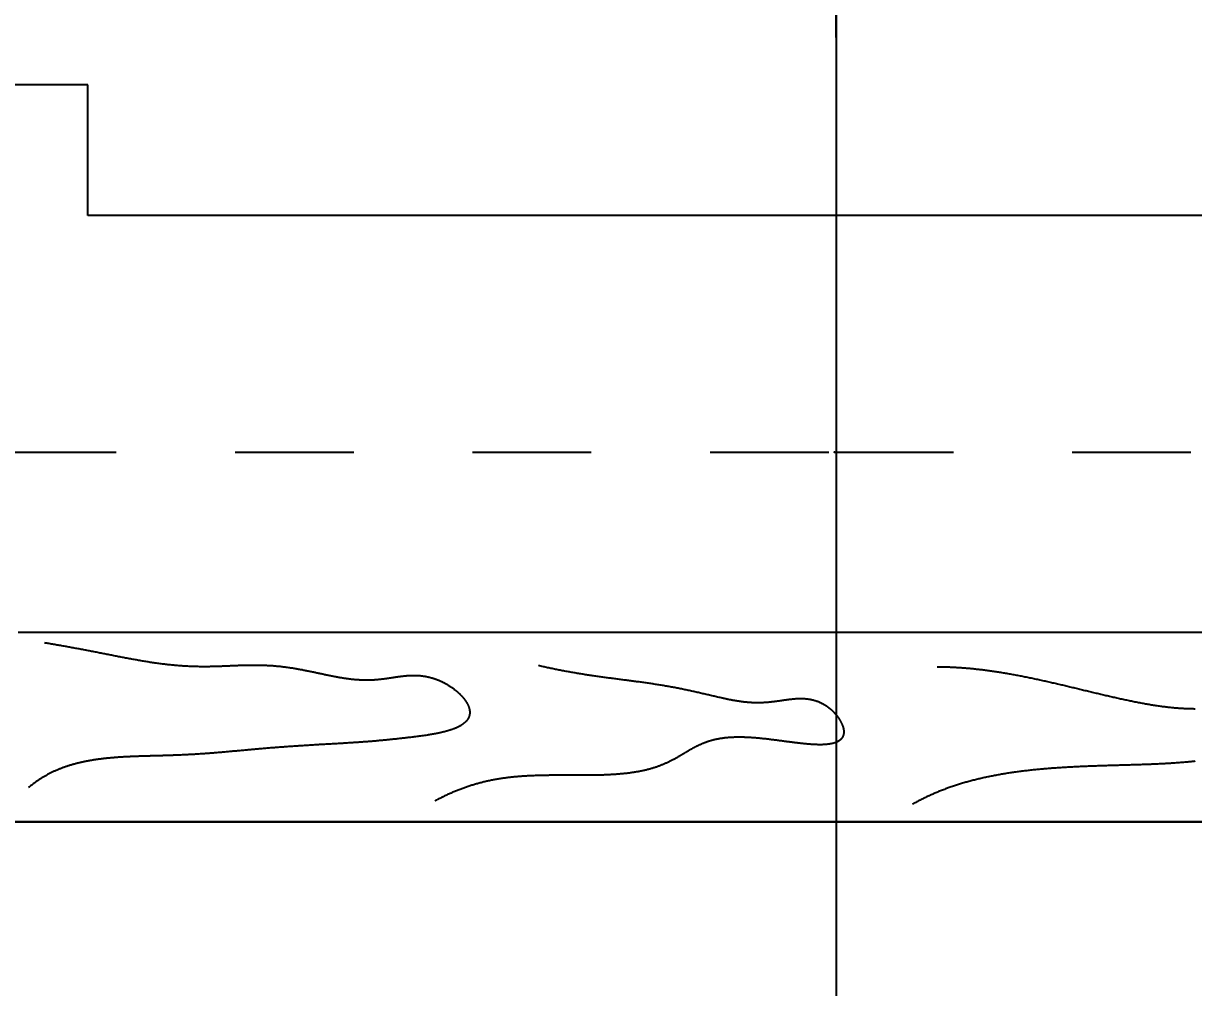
# Model space of a CAD drawing. Extents: x -17.4 to 61.4, y -22.6 to 16.1.
# Drawn here: x 52.977 to 53.962, y 0.739 to 1.552 of the extents above; entities that cross this region are included whole.
import ezdxf

# ---------------------------------------------------------------- set-up
doc = ezdxf.new("R2010")
doc.units = 0
doc.header["$LTSCALE"] = 2
doc.linetypes.add('AXES', pattern=[2, 1.25, -0.25, 0.25, -0.25])
doc.linetypes.add('CENTER2', pattern=[1.125, 0.75, -0.125, 0.125, -0.125])
doc.layers.get('0').update_dxf_attribs({"linetype": 'CONTINUOUS'})
doc.styles.get("Standard").update_dxf_attribs({"font": 'isocp.shx'})
doc.dimstyles.new('SYSTRA50', dxfattribs={"dimscale": 0.05, "dimtxt": 3.5, "dimasz": 3.5, "dimexe": 1.8, "dimexo": 3, "dimgap": 1, "dimtad": 1, "dimdec": 3, "dimzin": 0, "dimdsep": 46, "dimtxsty": 'Standard', "dimcen": 1, "dimclrd": 10, "dimclre": 10, "dimclrt": 50, "dimadec": 0, "dimazin": 0, "dimtfac": 1, "dimtdec": 3, "dimtix": 1, "dimtmove": 2, "dimatfit": 3, "dimfxl": 1, "dimtolj": 1, "dimtzin": 0, "dimarcsym": 0})

# ---------------------------------------------------------------- blocks, each defined once
blk = doc.blocks.new('TRAV_BOIS_1ISO')
at = {"color": 7, "linetype": 'AXES'}
for p, q in [((-905.802048, 0), (0, 0)), ((0, 0), (905.802048, 0))]:
    blk.add_line(p, q, dxfattribs=at)
at = {"color": 7, "linetype": 'Continuous'}
for p, q in [((-688.216581, -151.598558), (0, -151.598558)), ((0, -151.598558), (688.216581, -151.598558)), ((-1300, -311.598558), (0, -311.598558)), ((0, -311.598558), (1300, -311.598558))]:
    blk.add_line(p, q, dxfattribs=at)
for points in [[(-666.105767, -160.433717, -0.000367), (-664.185603, -160.755066, -0.000365), (-662.263043, -161.079711, -0.000364), (-660.338088, -161.40765, -0.000363), (-658.410738, -161.738881, -0.000361), (-656.480994, -162.073398, -0.000358), (-654.54886, -162.41119, -0.000355), (-652.614338, -162.752245, -0.000351), (-650.677433, -163.096541, -0.000347), (-648.738153, -163.444052, -0.000341), (-646.796506, -163.794745, -0.000334), (-644.852502, -164.148576, -0.000327), (-642.906154, -164.505493, -0.000318), (-640.957479, -164.865434, -0.000307), (-639.006493, -165.228326, -0.000296), (-637.053219, -165.594082, -0.000282), (-635.097681, -165.962604, -0.000267), (-633.139908, -166.333778, -0.000251), (-631.179931, -166.707476, -0.000232), (-629.217787, -167.083554, -0.000212), (-627.253515, -167.46185, -0.000189), (-625.287161, -167.842186, -0.000165), (-623.318772, -168.224364, -0.000138), (-621.348405, -168.608166, -0.000109), (-619.376118, -168.993353, -0.000077), (-617.401975, -169.379666, -0.000043), (-615.426048, -169.766821, -0.000006), (-613.448413, -170.154514, 0.000034), (-611.469151, -170.542413, 0.000076), (-609.488353, -170.930162, 0.000122), (-607.506112, -171.317379, 0.000171), (-605.522531, -171.703654, 0.000223), (-603.53772, -172.088549, 0.000277), (-601.562432, -172.469552, 0.000335), (-599.586163, -172.84824, 0.000396), (-597.609042, -173.224098, 0.00046), (-595.631202, -173.59659, 0.000526), (-593.652782, -173.965157, 0.000593), (-591.673925, -174.329226, 0.000663), (-589.694777, -174.68821, 0.000734), (-587.715487, -175.041513, 0.000806), (-585.736206, -175.388531, 0.000878), (-583.757084, -175.728656, 0.000951), (-581.778274, -176.061281, 0.001024), (-579.799926, -176.385801, 0.001096), (-577.822189, -176.701617, 0.001167), (-575.845211, -177.008141, 0.001238), (-573.869135, -177.304796, 0.001307), (-571.8941, -177.591021, 0.001374), (-569.920242, -177.866276, 0.001439), (-567.947691, -178.130041, 0.001501), (-565.976569, -178.381823, 0.00156), (-564.006993, -178.621157, 0.001616), (-562.039071, -178.847611, 0.001667), (-560.072901, -179.060788, 0.001714), (-558.108574, -179.26033, 0.001756), (-556.146168, -179.445919, 0.001793), (-554.185753, -179.617284, 0.001823), (-552.227383, -179.774202, 0.001847), (-550.271103, -179.916502, 0.001864), (-548.316941, -180.044066, 0.001874), (-546.364914, -180.156835, 0.001875), (-544.41502, -180.254812, 0.001868), (-542.467245, -180.338064, 0.001851), (-540.521554, -180.406726, 0.001825), (-538.577899, -180.461003, 0.001789), (-536.636208, -180.501174, 0.001742), (-534.696396, -180.527599, 0.001683), (-532.758352, -180.540714, 0.000097), (-530.821948, -180.541041, 0.001531), (-528.887033, -180.529191, 0.001436), (-526.953434, -180.505863, 0.001329), (-525.020954, -180.47185, 0.001049), (-523.35537, -180.434622, 0.00095), (-521.690299, -180.39074, 0.000844), (-520.025572, -180.340883, 0.000731), (-518.361008, -180.285778, 0.000612), (-516.69642, -180.226195, 0.000487), (-515.031607, -180.162939, 0.000357), (-513.366365, -180.096851, 0.000223), (-511.700481, -180.028801, 0.000086), (-510.033739, -179.959684, -0.000054), (-508.365916, -179.890414, -0.000195), (-506.69679, -179.821922, -0.000338), (-505.026137, -179.755152, -0.000481), (-503.353733, -179.691053, -0.000623), (-501.679353, -179.630579, -0.000764), (-500.002778, -179.574681, -0.000903), (-498.323792, -179.524306, -0.001039), (-496.642182, -179.480389, -0.001172), (-494.957743, -179.443854, -0.0013), (-493.270278, -179.415601, -0.001424), (-491.579598, -179.396511, -0.001542), (-489.885524, -179.387436, -0.000536), (-488.18789, -179.389197, -0.001759), (-486.486541, -179.402577, -0.001856), (-484.781335, -179.42832, -0.001945), (-483.072148, -179.467125, -0.002025), (-481.358871, -179.519639, -0.002096), (-479.641411, -179.58646, -0.002157), (-477.919697, -179.668124, -0.002208), (-476.193676, -179.765106, -0.002248), (-474.463317, -179.877814, -0.002277), (-472.728612, -180.006586, -0.002294), (-470.989577, -180.151682, -0.0023), (-469.246252, -180.313285, -0.002293), (-467.498706, -180.491492, -0.002274), (-465.747033, -180.68631, -0.002243), (-463.991357, -180.897657, -0.002199), (-462.231833, -181.125351, -0.002142), (-460.468647, -181.369108, -0.002072), (-458.702018, -181.62854, -0.001988), (-456.932197, -181.903145, -0.001561), (-455.476276, -182.13963, -0.001488), (-454.018574, -182.38554, -0.001409), (-452.559283, -182.640427, -0.001323), (-451.09861, -182.903791, -0.001232), (-449.636778, -183.175087, -0.001136), (-448.174019, -183.45373, -0.001035), (-446.710578, -183.739094, -0.000929), (-445.24671, -184.030516, -0.00082), (-443.782679, -184.327302, -0.000707), (-442.318757, -184.628726, -0.000591), (-440.855223, -184.934034, -0.000472), (-439.392363, -185.24245, -0.00035), (-437.930467, -185.553175, -0.000226), (-436.469827, -185.865391, -0.000099), (-435.010742, -186.178267, 0.00003), (-433.553508, -186.490958, 0.00016), (-432.098426, -186.802608, 0.000293), (-430.645793, -187.112359, 0.000426), (-429.195906, -187.419345, 0.000562), (-427.74906, -187.722702, 0.000698), (-426.305545, -188.021568, 0.000835), (-424.865647, -188.315087, 0.000972), (-423.429647, -188.60241, 0.00111), (-421.997817, -188.882703, 0.001248), (-420.570424, -189.155142, 0.001386), (-419.147723, -189.418923, 0.001524), (-417.72996, -189.673263, 0.00166), (-416.317371, -189.917401, 0.001795), (-414.910179, -190.150603, 0.001928), (-413.508594, -190.372165, 0.002059), (-412.112811, -190.581415, 0.002187), (-410.723009, -190.777716, 0.002311), (-409.339353, -190.96047, 0.00243), (-407.961988, -191.12912, 0.002544), (-406.591043, -191.283155, 0.002653), (-405.226623, -191.422108, 0.002754), (-403.868817, -191.545566, 0.002847), (-402.51769, -191.653167, 0.002931), (-401.173284, -191.744607, 0.003005), (-399.835617, -191.81964, 0.003068), (-398.504683, -191.878082, 0.003118), (-397.180449, -191.919817, 0.003155), (-395.862855, -191.944793, 0.003138), (-394.551814, -191.953034, 0.003182), (-393.247206, -191.944636, 0.003171), (-391.948886, -191.919771, 0.00314), (-390.656674, -191.878693, 0.003091), (-389.370358, -191.821739, 0.003021), (-388.089694, -191.749333, 0.002929), (-386.814401, -191.661986, 0.002815), (-385.544164, -191.560303, 0.002677), (-384.278631, -191.444985, 0.002516), (-383.017411, -191.316828, 0.00233), (-381.760077, -191.176733, 0.002118), (-380.506159, -191.025702, 0.001882), (-379.255147, -190.864847, 0.001619), (-378.00649, -190.695387, 0.000832), (-377.260281, -190.590431, 0.000724), (-376.514568, -190.483174, 0.00061), (-375.769211, -190.373938, 0.000491), (-375.024066, -190.263054, 0.000369), (-374.278983, -190.150868, 0.000242), (-373.533812, -190.037738, 0.000111), (-372.788397, -189.924032, -0.000023), (-372.042581, -189.81013, -0.00016), (-371.296207, -189.69642, -0.000299), (-370.549114, -189.5833, -0.00044), (-369.801142, -189.471178, -0.000583), (-369.052131, -189.360466, -0.000728), (-368.301921, -189.251586, -0.000873), (-367.550354, -189.144964, -0.001019), (-366.797272, -189.041033, -0.001165), (-366.042521, -188.94023, -0.001311), (-365.28595, -188.842996, -0.001457), (-364.52741, -188.749775, -0.001601), (-363.766757, -188.661014, -0.001744), (-363.003852, -188.57716, -0.001886), (-362.238559, -188.498664, -0.002025), (-361.47075, -188.425975, -0.002162), (-360.700302, -188.359543, -0.002296), (-359.927099, -188.299815, -0.002428), (-359.151033, -188.247238, -0.002555), (-358.372004, -188.202255, -0.002679), (-357.589919, -188.165307, -0.002799), (-356.804696, -188.13683, -0.002914), (-356.016261, -188.117255, -0.003025), (-355.224553, -188.107007, -0.000299), (-354.429517, -188.106508, -0.003232), (-353.631115, -188.116168, -0.003327), (-352.829316, -188.136393, -0.003418), (-352.024105, -188.16758, -0.003502), (-351.215479, -188.210115, -0.003581), (-350.403447, -188.264375, -0.003654), (-349.588035, -188.330728, -0.003722), (-348.769282, -188.409528, -0.003784), (-347.947243, -188.501119, -0.00384), (-347.121988, -188.605831, -0.00389), (-346.293605, -188.723981, -0.003935), (-345.462197, -188.855871, -0.003975), (-344.627887, -189.001788, -0.004009), (-343.790815, -189.162004, -0.004039), (-342.951139, -189.336775, -0.004063), (-342.109038, -189.526338, -0.004084), (-341.264709, -189.730913, -0.0041), (-340.418372, -189.950703, -0.004113), (-339.570264, -190.185887, -0.004122), (-338.720649, -190.43663, -0.004128), (-337.869808, -190.703071, -0.004131), (-337.018048, -190.985329, -0.004132), (-336.165697, -191.283503, -0.004131), (-335.31311, -191.597666, -0.004128), (-334.460664, -191.927867, -0.004124), (-333.608761, -192.274134, -0.00412), (-332.757829, -192.636466, -0.004116), (-331.908324, -193.014839, -0.004111), (-331.060725, -193.409199, -0.004108), (-330.21554, -193.819467, -0.004106), (-329.373307, -194.245536, -0.004105), (-328.53459, -194.687269, -0.004107), (-327.699982, -195.1445, -0.004111), (-326.870106, -195.617032, -0.004119), (-326.045615, -196.104637, -0.00413), (-325.227193, -196.607057, -0.004146), (-324.415556, -197.123998, -0.004167), (-323.61145, -197.655137, -0.004194), (-322.815654, -198.200114, -0.004228), (-322.028981, -198.758534, -0.004269), (-321.252277, -199.329969, -0.004319), (-320.486421, -199.913953, -0.004377), (-319.732328, -200.509983, -0.003063), (-319.218821, -200.928429, -0.0031), (-318.711701, -201.352177, -0.003141), (-318.211299, -201.781031, -0.003186), (-317.71795, -202.214785, -0.003236), (-317.231999, -202.653229, -0.003291), (-316.753792, -203.096142, -0.003351), (-316.283683, -203.543301, -0.003416), (-315.822026, -203.994473, -0.003487), (-315.369182, -204.449424, -0.003565), (-314.925511, -204.90791, -0.003648), (-314.491377, -205.369687, -0.003739), (-314.067141, -205.834504, -0.003836), (-313.653169, -206.302109, -0.003941), (-313.249822, -206.772243, -0.004054), (-312.857462, -207.244649, -0.004175), (-312.476448, -207.719065, -0.004305), (-312.107135, -208.195227, -0.004444), (-311.749876, -208.672872, -0.004592), (-311.405019, -209.151735, -0.004749), (-311.072906, -209.631551, -0.004917), (-310.753874, -210.112054, -0.005095), (-310.448253, -210.592981, -0.005284), (-310.156366, -211.074068, -0.005483), (-309.878526, -211.555053, -0.005694), (-309.61504, -212.035678, -0.005915), (-309.366202, -212.515685, -0.006147), (-309.132299, -212.994821, -0.006389), (-308.913605, -213.472835, -0.006641), (-308.710383, -213.949481, -0.006903), (-308.522881, -214.424517, -0.007173), (-308.351337, -214.897706, -0.007449), (-308.195973, -215.368817, -0.007731), (-308.056997, -215.837623, -0.008015), (-307.934599, -216.303906, -0.008301), (-307.828957, -216.767453, -0.008584), (-307.740228, -217.228059, -0.008861), (-307.668554, -217.685525, -0.008663), (-307.616383, -218.116931, -0.008894), (-307.579794, -218.54518, -0.009109), (-307.558862, -218.970123, -0.009308), (-307.553645, -219.391619, -0.009485), (-307.564187, -219.809534, -0.00964), (-307.590516, -220.223739, -0.009768), (-307.632647, -220.634113, -0.009868), (-307.690581, -221.040542, -0.009937), (-307.764306, -221.442917, -0.009975), (-307.853796, -221.841135, -0.00998), (-307.959012, -222.2351, -0.009952), (-308.079902, -222.624722, -0.009893), (-308.216402, -223.009916, -0.009801), (-308.368437, -223.390604, -0.009681), (-308.535918, -223.766714, -0.009533), (-308.718746, -224.138176, -0.00936), (-308.916811, -224.504931, -0.009164), (-309.129991, -224.86692, -0.00895), (-309.358154, -225.224094, -0.00872), (-309.601159, -225.576406, -0.008476), (-309.858852, -225.923814, -0.008223), (-310.131071, -226.266283, -0.007962), (-310.417647, -226.603782, -0.007697), (-310.718397, -226.936284, -0.00743), (-311.033134, -227.263767, -0.007162), (-311.361659, -227.586213, -0.006896), (-311.703766, -227.90361, -0.006633), (-312.059243, -228.215949, -0.006374), (-312.427867, -228.523226, -0.006121), (-312.80941, -228.825439, -0.005875), (-313.203636, -229.122593, -0.005635), (-313.610304, -229.414696, -0.005403), (-314.029165, -229.701757, -0.005179), (-314.459964, -229.983793, -0.004963), (-314.902441, -230.260821, -0.004755), (-315.35633, -230.532864, -0.004555), (-315.82136, -230.799946, -0.004363), (-316.297254, -231.062096, -0.004179), (-316.783734, -231.319347, -0.004003), (-317.280513, -231.571731, -0.003835), (-317.787303, -231.819288, -0.003673), (-318.303811, -232.062057, -0.003519), (-318.829743, -232.300081, -0.003372), (-319.364798, -232.533406, -0.003231), (-319.908676, -232.76208, -0.003097), (-320.461073, -232.986154, -0.002968), (-321.021682, -233.20568, -0.002845), (-321.590195, -233.420713, -0.002728), (-322.166303, -233.631311, -0.002616), (-322.749694, -233.837533, -0.002508), (-323.340057, -234.039439, -0.002406), (-323.937079, -234.237092, -0.002307), (-324.540448, -234.430556, -0.002213), (-325.14985, -234.619897, -0.002123), (-325.764974, -234.805183, -0.002037), (-326.385505, -234.986481, -0.001954), (-327.011135, -235.163862, -0.001875), (-327.641551, -235.337397, -0.001799), (-328.276446, -235.507156, -0.001726), (-328.915512, -235.673214, -0.001656), (-329.558445, -235.835643, -0.001588), (-330.204943, -235.994519, -0.001524), (-330.854704, -236.149915, -0.001462), (-331.507432, -236.301907, -0.001402), (-332.162834, -236.45057, -0.001344), (-332.820619, -236.595982, -0.001289), (-333.480501, -236.738217, -0.001235), (-334.142197, -236.877351, -0.001184), (-334.805431, -237.013462, -0.001135), (-335.469929, -237.146624, -0.001087), (-336.135423, -237.276914, -0.001041), (-336.80165, -237.404406, -0.000997), (-337.468354, -237.529176, -0.000954), (-338.135283, -237.651297, -0.000913), (-338.802194, -237.770843, -0.000873), (-339.468848, -237.887887, -0.000835), (-340.135013, -238.0025, -0.000799), (-340.800465, -238.114754, -0.000763), (-341.464988, -238.224717, -0.000729), (-342.128373, -238.332458, -0.000697), (-342.79042, -238.438044, -0.000666), (-343.450934, -238.541541, -0.00205), (-345.684486, -238.878896, -0.001752), (-347.891786, -239.195171, -0.001495), (-350.067487, -239.492537, -0.001272), (-352.207306, -239.772964, -0.00108), (-354.307963, -240.038233, -0.000913), (-356.367114, -240.289943, -0.00077), (-358.383282, -240.529526, -0.00065), (-360.355791, -240.758254, -0.00055), (-362.2847, -240.977248, -0.000469), (-364.170736, -241.187496, -0.000406), (-366.01523, -241.389854, -0.000362), (-367.820045, -241.585064, -0.000333), (-369.587513, -241.77376, -0.00032), (-371.32037, -241.95648, -0.000321), (-373.021683, -242.133677, -0.000334), (-374.694791, -242.30573, -0.000357), (-376.343233, -242.472951, -0.000387), (-377.970685, -242.6356, -0.000423), (-379.580889, -242.793894, -0.00046), (-381.177592, -242.948015, -0.000496), (-382.764473, -243.098123, -0.000528), (-384.345083, -243.244368, -0.000591), (-386.027492, -243.396231, -0.00061), (-387.710334, -243.544054, -0.000619), (-389.397031, -243.688033, -0.00062), (-391.090688, -243.828376, -0.000612), (-392.794099, -243.965298, -0.000598), (-394.509759, -244.099024, -0.000577), (-396.239876, -244.229784, -0.000551), (-397.986378, -244.357816, -0.000521), (-399.750928, -244.483364, -0.000488), (-401.534933, -244.606675, -0.000452), (-403.339555, -244.728, -0.000414), (-405.165721, -244.847594, -0.000375), (-407.014134, -244.965713, -0.000335), (-408.885285, -245.082615, -0.000295), (-410.779464, -245.198557, -0.000255), (-412.696766, -245.313796, -0.000215), (-414.63711, -245.428589, -0.000176), (-416.600242, -245.543187, -0.000138), (-418.58575, -245.657841, -0.0001), (-420.593074, -245.772797, -0.000064), (-422.621517, -245.888294, -0.000029), (-424.670255, -246.004569, 0.000006), (-426.738347, -246.121848, 0.000039), (-428.824748, -246.240353, 0.00007), (-430.928318, -246.360294, 0.000101), (-433.047834, -246.481874, 0.00013), (-435.182, -246.605286, 0.000158), (-437.329459, -246.73071, 0.000185), (-439.4888, -246.858315, 0.00021), (-441.658574, -246.988256, 0.000234), (-443.837301, -247.120676, 0.000256), (-446.023482, -247.255703, 0.000277), (-448.215611, -247.393447, 0.000297), (-450.412184, -247.534005, 0.000315), (-452.61171, -247.677454, 0.000331), (-454.812722, -247.823855, 0.000345), (-457.013788, -247.973248, 0.000357), (-459.213522, -248.125654, 0.000367), (-461.410594, -248.281073, 0.000374), (-463.603742, -248.439484, 0.000379), (-465.791782, -248.600841, 0.000381), (-467.973617, -248.765078, 0.000376), (-470.129097, -248.930617, 0.000372), (-472.276635, -249.09878, 0.000364), (-474.415469, -249.269432, 0.000353), (-476.544933, -249.442415, 0.00034), (-478.664459, -249.617551, 0.000323), (-480.77357, -249.794645, 0.000304), (-482.871879, -249.973483, 0.000281), (-484.959082, -250.153837, 0.000257), (-487.034959, -250.335465, 0.000229), (-489.099365, -250.518112, 0.000199), (-491.152232, -250.701512, 0.000167), (-493.193561, -250.885392, 0.000133), (-495.223422, -251.069467, 0.000096), (-497.241947, -251.253448, 0.000058), (-499.249329, -251.43704, 0.000018), (-501.245817, -251.619946, -0.000023), (-503.231714, -251.801866, -0.000065), (-505.207372, -251.982498, -0.000108), (-507.173188, -252.161544, -0.000152), (-509.129601, -252.338705, -0.000197), (-511.077092, -252.513689, -0.000241), (-513.016173, -252.686208, -0.000285), (-514.94739, -252.855981, -0.000328), (-516.871317, -253.022735, -0.000371), (-518.788551, -253.186207, -0.000412), (-520.699712, -253.346147, -0.000452), (-522.605435, -253.502315, -0.000489), (-524.506371, -253.654488, -0.000525), (-526.40318, -253.802457, -0.000558), (-528.296528, -253.946031, -0.000587), (-530.187086, -254.085038, -0.000614), (-532.075523, -254.219326, -0.000637), (-533.962505, -254.348764, -0.000656), (-535.848689, -254.473247, -0.000671), (-537.734723, -254.592691, -0.000681), (-539.621237, -254.70704, -0.000687), (-541.508847, -254.816267, -0.000689), (-543.398143, -254.920373, -0.000685), (-545.289692, -255.019389, -0.000676), (-547.184032, -255.113378, -0.000662), (-549.081667, -255.202439, -0.000642), (-550.983066, -255.286705, -0.000617), (-552.888659, -255.366344, -0.000587), (-554.79883, -255.441564, -0.00055), (-556.713919, -255.512613, -0.000332), (-557.947306, -255.5562, -0.000313), (-559.182909, -255.598268, -0.000293), (-560.420785, -255.638909, -0.000272), (-561.66098, -255.678224, -0.000249), (-562.903533, -255.716319, -0.000225), (-564.148475, -255.753307, -0.000199), (-565.395826, -255.789308, -0.000173), (-566.645602, -255.824446, -0.000145), (-567.897806, -255.858854, -0.000117), (-569.152438, -255.892669, -0.000087), (-570.409487, -255.926036, -0.000057), (-571.668936, -255.959103, -0.000025), (-572.930761, -255.992025, 0.000007), (-574.19493, -256.024961, 0.00004), (-575.461404, -256.058076, 0.000074), (-576.730137, -256.091541, 0.000109), (-578.001079, -256.125529, 0.000144), (-579.274171, -256.160221, 0.000181), (-580.549348, -256.195799, 0.000218), (-581.826539, -256.232452, 0.000255), (-583.105668, -256.270371, 0.000294), (-584.386653, -256.309753, 0.000333), (-585.669407, -256.350797, 0.000372), (-586.953835, -256.393706, 0.000412), (-588.23984, -256.438687, 0.000453), (-589.527318, -256.485951, 0.000494), (-590.816162, -256.53571, 0.000536), (-592.106258, -256.58818, 0.000579), (-593.397489, -256.64358, 0.000622), (-594.689733, -256.702131, 0.000665), (-595.982865, -256.764057, 0.000709), (-597.276756, -256.829585, 0.000754), (-598.57127, -256.898942, 0.000799), (-599.866272, -256.972359, 0.000845), (-601.161621, -257.050067, 0.000891), (-602.457172, -257.132301, 0.000937), (-603.752779, -257.219294, 0.000984), (-605.048293, -257.311283, 0.001032), (-606.343559, -257.408505, 0.00108), (-607.638424, -257.511199, 0.001129), (-608.932729, -257.619604, 0.001178), (-610.226315, -257.733958, 0.001227), (-611.51902, -257.854503, 0.001277), (-612.81068, -257.981478, 0.001327), (-614.10113, -258.115124, 0.001378), (-615.390202, -258.255681, 0.001429), (-616.677729, -258.403389, 0.001481), (-617.96354, -258.558489, 0.001533), (-619.247466, -258.721218, 0.001585), (-620.529335, -258.891816, 0.001638), (-621.808975, -259.070519, 0.001691), (-623.086213, -259.257565, 0.001744), (-624.360876, -259.453189, 0.001798), (-625.632793, -259.657624, 0.001852), (-626.901789, -259.871103, 0.001906), (-628.167693, -260.093855, 0.00196), (-629.430331, -260.326111, 0.002014), (-630.689533, -260.568096, 0.002068), (-631.945126, -260.820034, 0.002123), (-633.196942, -261.082148, 0.002177), (-634.444811, -261.354656, 0.002231), (-635.688566, -261.637777, 0.002285), (-636.92804, -261.931722, 0.002339), (-638.163068, -262.236703, 0.002392), (-639.393487, -262.552928, 0.002445), (-640.619138, -262.8806, 0.002498), (-641.83986, -263.21992, 0.00255), (-643.055498, -263.571084, 0.002601), (-644.265897, -263.934285, 0.002652), (-645.470906, -264.309713, 0.002701), (-646.670376, -264.697552, 0.00275), (-647.864163, -265.097981, 0.002798), (-649.052123, -265.511177, 0.002844), (-650.234118, -265.93731, 0.00289), (-651.410012, -266.376547, 0.002934), (-652.579674, -266.829048, 0.002976), (-653.742975, -267.294968, 0.003016), (-654.899792, -267.774459, 0.003055), (-656.050005, -268.267665, 0.003092), (-657.193499, -268.774724, 0.003127), (-658.330163, -269.295771, 0.00316), (-659.459892, -269.830931, 0.003191), (-660.582584, -270.380326, 0.003219), (-661.698143, -270.944071, 0.003245), (-662.80648, -271.522272, 0.003268), (-663.907509, -272.115032, 0.003288), (-665.00115, -272.722443, 0.003306), (-666.087329, -273.344595, 0.00332), (-667.165979, -273.981566, 0.003332), (-668.237039, -274.633429, 0.003341), (-669.300452, -275.300248, 0.003346), (-670.35617, -275.982082, 0.003348), (-671.404151, -276.67898, 0.003347), (-672.44436, -277.390982, 0.002879), (-673.3337, -278.016121, 0.002873), (-674.217243, -278.652497, 0.002866), (-675.094978, -279.300123, 0.002858), (-675.9669, -279.959008, 0.002848), (-676.833002, -280.629157, 0.002836), (-677.693281, -281.310575, 0.002824), (-678.547736, -282.003263, 0.00281), (-679.396365, -282.707222)], [(-249.598863, -179.653967, 0.000939), (-247.697566, -180.092203, 0.000939), (-245.794116, -180.523412, 0.000938), (-243.888514, -180.947593, 0.000937), (-241.980761, -181.364751, 0.000935), (-240.070858, -181.77489, 0.000933), (-238.158811, -182.178021, 0.00093), (-236.244625, -182.574157, 0.000927), (-234.328308, -182.963318, 0.000922), (-232.409871, -183.34553, 0.000916), (-230.489328, -183.720826, 0.000909), (-228.566697, -184.089249, 0.000901), (-226.641998, -184.450848, 0.000891), (-224.715258, -184.805685, 0.00088), (-222.786506, -185.153833, 0.000867), (-220.855777, -185.495374, 0.000852), (-218.923113, -185.830407, 0.000836), (-216.988559, -186.159041, 0.000817), (-215.052167, -186.481404, 0.000797), (-213.113998, -186.797634, 0.000774), (-211.174116, -187.107892, 0.000748), (-209.232595, -187.412351, 0.000721), (-207.289516, -187.711206, 0.00069), (-205.344969, -188.004669, 0.000657), (-203.399049, -188.292974, 0.000622), (-201.451865, -188.576376, 0.000583), (-199.503531, -188.85515, 0.000547), (-197.531994, -189.132696, 0.000501), (-195.559549, -189.40615, 0.000453), (-193.586345, -189.675869, 0.000402), (-191.612538, -189.942232, 0.000348), (-189.638292, -190.205638, 0.000293), (-187.663775, -190.4665, 0.000236), (-185.689161, -190.725249, 0.000177), (-183.714625, -190.98233, 0.000117), (-181.740343, -191.238199, 0.000055), (-179.766495, -191.493319, -0.000007), (-177.793256, -191.748164, -0.000069), (-175.820802, -192.003212, -0.000132), (-173.849301, -192.258945, -0.000196), (-171.878922, -192.515848, -0.000259), (-169.909824, -192.774404, -0.000321), (-167.942159, -193.035096, -0.000384), (-165.976072, -193.2984, -0.000445), (-164.011697, -193.56479, -0.000505), (-162.049157, -193.834729, -0.000564), (-160.088563, -194.108671, -0.000621), (-158.130011, -194.38706, -0.000676), (-156.173585, -194.670325, -0.000728), (-154.219349, -194.958878, -0.000778), (-152.267353, -195.253116, -0.000826), (-150.317625, -195.553415, -0.00087), (-148.370175, -195.86013, -0.000911), (-146.424992, -196.173594, -0.000947), (-144.482042, -196.494111, -0.00098), (-142.541265, -196.821963, -0.001008), (-140.602579, -197.157398, -0.001031), (-138.665874, -197.500636, -0.00105), (-136.731013, -197.851863, -0.001046), (-134.828079, -198.205541, -0.001052), (-132.926585, -198.567214, -0.001052), (-131.02632, -198.936949, -0.001044), (-129.127052, -199.314765, -0.001028), (-127.22853, -199.700624, -0.001004), (-125.330493, -200.09443, -0.000969), (-123.432666, -200.496016, -0.000925), (-121.534768, -200.90514, -0.000869), (-119.636516, -201.32148, -0.000802), (-117.737627, -201.744625, -0.000723), (-115.837822, -202.174067, -0.000631), (-113.936828, -202.609197, -0.000525), (-112.034387, -203.049299, -0.000406), (-110.130252, -203.493539, -0.000272), (-108.224196, -203.940962, -0.000123), (-106.316015, -204.390485, 0.000042), (-104.405529, -204.840886, 0.000224), (-102.492589, -205.290805, 0.000422), (-100.577077, -205.738729, 0.000639), (-98.658913, -206.182993, 0.000876), (-96.738057, -206.621765, 0.001132), (-94.81451, -207.053047, 0.000852), (-93.604736, -207.31919, 0.000966), (-92.393942, -207.580949, 0.001085), (-91.182158, -207.837722, 0.001208), (-89.96942, -208.088892, 0.001334), (-88.755771, -208.333825, 0.001461), (-87.54126, -208.571876, 0.00159), (-86.325942, -208.802393, 0.00172), (-85.109875, -209.02472, 0.00185), (-83.893122, -209.238207, 0.001978), (-82.675751, -209.442207, 0.002105), (-81.457832, -209.636085, 0.00223), (-80.239437, -209.819221, 0.002351), (-79.020642, -209.991013, 0.002467), (-77.801522, -210.150885, 0.002578), (-76.582157, -210.298286, 0.002683), (-75.362624, -210.432701, 0.002781), (-74.143002, -210.553649, 0.00287), (-72.923368, -210.660692, 0.00295), (-71.7038, -210.753435, 0.003019), (-70.484373, -210.831536, 0.003077), (-69.265161, -210.894704, 0.003122), (-68.046235, -210.942709, 0.003154), (-66.827662, -210.975383, 0.003171), (-65.609506, -210.992624, 0.000731), (-64.391829, -210.994402, 0.003157), (-63.174684, -210.980766, 0.003124), (-61.958124, -210.95184, 0.003073), (-60.742191, -210.907837, 0.003003), (-59.526926, -210.849056, 0.002912), (-58.312358, -210.775891, 0.0028), (-57.098514, -210.688833, 0.002667), (-55.885409, -210.588476, 0.002511), (-54.673052, -210.475518, 0.002332), (-53.461442, -210.35077, 0.00213), (-52.250569, -210.215157, 0.001902), (-51.040414, -210.069723, 0.00165), (-49.830947, -209.915637, 0.000871), (-49.093309, -209.81792, 0.000762), (-48.355901, -209.717779, 0.000647), (-47.61871, -209.615552, 0.000526), (-46.881723, -209.511589, 0.000401), (-46.144924, -209.406258, 0.000271), (-45.4083, -209.299942, 0.000136), (-44.671834, -209.193036, -0.000002), (-43.935514, -209.085948, -0.000145), (-43.199324, -208.9791, -0.00029), (-42.463251, -208.872921, -0.000439), (-41.727282, -208.767852, -0.000591), (-40.991406, -208.664343, -0.000746), (-40.255613, -208.562852, -0.000903), (-39.519897, -208.463842, -0.001063), (-38.784251, -208.367785, -0.001224), (-38.048673, -208.275157, -0.001387), (-37.313162, -208.186436, -0.001552), (-36.577722, -208.102106, -0.001717), (-35.842357, -208.022652, -0.001884), (-35.10708, -207.948561, -0.002051), (-34.371902, -207.880319, -0.002218), (-33.636843, -207.818413, -0.002385), (-32.901925, -207.763328, -0.002552), (-32.167176, -207.715545, -0.002717), (-31.432628, -207.675543, -0.002882), (-30.698318, -207.643797, -0.003044), (-29.964292, -207.620775, -0.003205), (-29.230597, -207.606941, -0.002831), (-28.497291, -207.60275, -0.003518), (-27.764436, -207.608649, -0.00367), (-27.032101, -207.625077, -0.003818), (-26.300363, -207.652461, -0.003961), (-25.569305, -207.691219, -0.0041), (-24.839019, -207.741756, -0.004233), (-24.109605, -207.804463, -0.00436), (-23.381171, -207.87972, -0.004481), (-22.653834, -207.96789, -0.004596), (-21.927719, -208.069321, -0.004703), (-21.202961, -208.184343, -0.004803), (-20.479704, -208.313269, -0.004895), (-19.758102, -208.456396, -0.004979), (-19.038318, -208.613998, -0.005055), (-18.320529, -208.786329, -0.005123), (-17.604917, -208.973623, -0.005182), (-16.891681, -209.176091, -0.005232), (-16.181025, -209.393921, -0.005275), (-15.47317, -209.627275, -0.005309), (-14.768346, -209.876291, -0.005335), (-14.066796, -210.141082, -0.005353), (-13.368774, -210.421732, -0.005364), (-12.674548, -210.718297, -0.005368), (-11.984399, -211.030805, -0.005366), (-11.298621, -211.359255, -0.005357), (-10.617521, -211.703611, -0.005343), (-9.941421, -212.06381, -0.005324), (-9.270656, -212.439752, -0.0053), (-8.605577, -212.831307, -0.005273), (-7.946547, -213.238308, -0.005243), (-7.293946, -213.660552, -0.005211), (-6.64817, -214.097801, -0.005177), (-6.00963, -214.549778, -0.005142), (-5.37875, -215.016168, -0.005108), (-4.755975, -215.496617, -0.005074), (-4.141763, -215.990731, -0.005041), (-3.53659, -216.498073, -0.005011), (-2.940949, -217.018165, -0.004984), (-2.35535, -217.550485, -0.00496), (-1.780322, -218.094467, -0.004512), (-1.265064, -218.60074, -0.004502), (-0.759498, -219.115727, -0.004497), (-0.264063, -219.6389, -0.004498), (0.220792, -220.169706, -0.004507), (0.694612, -220.707566, -0.004524), (1.156934, -221.251883, -0.00455), (1.607291, -221.802038, -0.004585), (2.045215, -222.357397, -0.004632), (2.470235, -222.917313, -0.004689), (2.881881, -223.481127, -0.004759), (3.279685, -224.048174, -0.004842), (3.663185, -224.61778, -0.004939), (4.031922, -225.189273, -0.00505), (4.385444, -225.761977, -0.005177), (4.723311, -226.335219, -0.005321), (5.04509, -226.908332, -0.005482), (5.350362, -227.480656, -0.005661), (5.638721, -228.051543, -0.005859), (5.909777, -228.620356, -0.006076), (6.163157, -229.186476, -0.006315), (6.398508, -229.749299, -0.005553), (6.58362, -230.223324, -0.005752), (6.755348, -230.694222, -0.005964), (6.913512, -231.161664, -0.006189), (7.057943, -231.625335, -0.006426), (7.188483, -232.084929, -0.006677), (7.304986, -232.540151, -0.00694), (7.407315, -232.990721, -0.007214), (7.495344, -233.436368, -0.0075), (7.568957, -233.876832, -0.007796), (7.628049, -234.311865, -0.008101), (7.672525, -234.741229, -0.008412), (7.702299, -235.164698, -0.008728), (7.717296, -235.582056, -0.009045), (7.71745, -235.993096, -0.00936), (7.702704, -236.397624, -0.00967), (7.673011, -236.795454, -0.009971), (7.628332, -237.186411, -0.010257), (7.56864, -237.570331, -0.010524), (7.493912, -237.947057, -0.010767), (7.404139, -238.316444, -0.010981), (7.299317, -238.678355, -0.011162), (7.179452, -239.032663, -0.011304), (7.044557, -239.379251, -0.011405), (6.894655, -239.718008, -0.011461), (6.729774, -240.048835, -0.011472), (6.549953, -240.371641, -0.011435), (6.355238, -240.686343, -0.011353), (6.145681, -240.992865, -0.011226), (5.921342, -241.291144, -0.011058), (5.682289, -241.581119, -0.010851), (5.428596, -241.862742, -0.01061), (5.160345, -242.13597, -0.01034), (4.877625, -242.400768, -0.010046), (4.58053, -242.65711, -0.009732), (4.269162, -242.904977, -0.009404), (3.943628, -243.144355, -0.009066), (3.604042, -243.375241, -0.008722), (3.250525, -243.597635, -0.008375), (2.883202, -243.811547, -0.00803), (2.502205, -244.016992, -0.007688), (2.107671, -244.213992, -0.007352), (1.699743, -244.402574, -0.007024), (1.278569, -244.582775, -0.006705), (0.844301, -244.754633, -0.006396), (0.397099, -244.918197, -0.006099), (-0.062875, -245.073517, -0.005813), (-0.535454, -245.220653, -0.005538), (-1.020465, -245.359668, -0.005276), (-1.517731, -245.49063, -0.005025), (-2.027072, -245.613614, -0.004785), (-2.548302, -245.7287, -0.004557), (-3.081233, -245.83597, -0.00434), (-3.625672, -245.935515, -0.004133), (-4.181422, -246.027428, -0.003936), (-4.748284, -246.111806, -0.003749), (-5.326054, -246.188753, -0.003572), (-5.914525, -246.258374, -0.003403), (-6.513489, -246.320782, -0.003242), (-7.122732, -246.376089, -0.003089), (-7.742039, -246.424415, -0.002943), (-8.371193, -246.465881, -0.002805), (-9.009972, -246.500614, -0.002673), (-9.658155, -246.528741, -0.002547), (-10.315516, -246.550394, -0.002428), (-10.981829, -246.56571, -0.002313), (-11.656864, -246.574825, -0.002204), (-12.340392, -246.57788, -0.002047), (-13.032179, -246.575018, -0.002), (-13.731994, -246.566386, -0.001905), (-14.439599, -246.552131, -0.001814), (-15.154761, -246.532403, -0.001726), (-15.877242, -246.507354, -0.001642), (-16.606803, -246.477139, -0.001562), (-17.343208, -246.441913, -0.001484), (-18.086216, -246.401834, -0.00141), (-18.835588, -246.35706, -0.001339), (-19.591085, -246.307751, -0.00127), (-20.352467, -246.254069, -0.001203), (-21.119494, -246.196176, -0.001139), (-21.891927, -246.134235, -0.001077), (-22.669527, -246.068409, -0.001018), (-23.452055, -245.998864, -0.00096), (-24.239273, -245.925763, -0.000904), (-25.030943, -245.849272, -0.00085), (-25.826831, -245.769555, -0.000797), (-26.6267, -245.686779, -0.000746), (-27.430318, -245.601108, -0.000697), (-28.23745, -245.512706, -0.000649), (-29.047867, -245.421738, -0.000602), (-29.861338, -245.328367, -0.000556), (-30.677638, -245.232756, -0.000512), (-31.49654, -245.135067, -0.000469), (-32.31782, -245.03546, -0.000426), (-33.141259, -244.934097, -0.000385), (-33.966637, -244.831134, -0.000345), (-34.793739, -244.726728, -0.000306), (-35.622351, -244.621036, -0.000268), (-36.452262, -244.51421, -0.00023), (-37.283266, -244.406402, -0.000194), (-38.115158, -244.297761, -0.000158), (-38.947738, -244.188435, -0.000123), (-39.780808, -244.078568, -0.000089), (-40.614174, -243.968303, -0.000055), (-41.447646, -243.85778, -0.000012), (-43.132383, -243.634087, 0.000116), (-44.81531, -243.410991, 0.000239), (-46.495007, -243.189539, 0.000359), (-48.17012, -242.970732, 0.000475), (-49.839359, -242.755523, 0.000588), (-51.501497, -242.544819, 0.000698), (-53.155371, -242.339483, 0.000806), (-54.799879, -242.140331, 0.000913), (-56.433979, -241.948138, 0.001018), (-58.056689, -241.763634, 0.001122), (-59.667085, -241.587508, 0.001225), (-61.264301, -241.420407, 0.001328), (-62.847527, -241.262937, 0.00143), (-64.416007, -241.115666, 0.001532), (-65.96904, -240.979119, 0.001634), (-67.505979, -240.853786, 0.001735), (-69.026226, -240.74012, 0.001837), (-70.529237, -240.638533, 0.001939), (-72.014516, -240.549404, 0.00204), (-73.481616, -240.473077, 0.002142), (-74.930138, -240.40986, 0.002244), (-76.359729, -240.360028, 0.002345), (-77.770083, -240.323822, 0.002447), (-79.160935, -240.301452, 0.002548), (-80.532067, -240.293095, 0.002171), (-81.883302, -240.298899, 0.002747), (-83.214503, -240.318981, 0.002845), (-84.525574, -240.353429, 0.002942), (-85.81646, -240.402302, 0.003036), (-87.08714, -240.465633, 0.003129), (-88.337633, -240.543425, 0.003218), (-89.567993, -240.635658, 0.003305), (-90.778309, -240.742285, 0.003388), (-91.968702, -240.863234, 0.003466), (-93.139327, -240.998411, 0.003539), (-94.290372, -241.147697, 0.003607), (-95.422052, -241.310952, 0.003669), (-96.534615, -241.488013, 0.003723), (-97.628334, -241.678698, 0.003771), (-98.703513, -241.882803, 0.00381), (-99.760478, -242.100106, 0.003841), (-100.799583, -242.330366, 0.003862), (-101.821206, -242.573325, 0.003873), (-102.825745, -242.828706, 0.003874), (-103.813625, -243.096219, 0.003865), (-104.785286, -243.375556, 0.003844), (-105.741193, -243.666395, 0.003811), (-106.681825, -243.9684, 0.003767), (-107.607683, -244.281222, 0.003711), (-108.519281, -244.6045, 0.003643), (-109.417151, -244.93786, 0.003564), (-110.301837, -245.280918, 0.003472), (-111.173899, -245.633281, 0.00337), (-112.033906, -245.994546, 0.003256), (-112.882441, -246.364299, 0.003132), (-113.720097, -246.742121, 0.002998), (-114.547473, -247.127586, 0.002854), (-115.365179, -247.52026, 0.002701), (-116.173831, -247.919705, 0.00254), (-116.974051, -248.325477, 0.002372), (-117.766465, -248.737129, 0.002197), (-118.551703, -249.154209, 0.002016), (-119.330398, -249.576266, 0.00183), (-120.103184, -250.002843, 0.00164), (-120.870695, -250.433487, 0.001446), (-121.633566, -250.867739, 0.00125), (-122.392429, -251.305146, 0.001052), (-123.147913, -251.745253, 0.000854), (-123.900644, -252.187608, 0.000655), (-124.651243, -252.631762, 0.000457), (-125.400324, -253.07727, 0.000261), (-126.148496, -253.523692, 0.000066), (-126.896357, -253.970591, -0.000125), (-127.644499, -254.417537, -0.000312), (-128.3935, -254.864108, -0.000495), (-129.14393, -255.309887, -0.000673), (-129.896345, -255.754468, -0.000846), (-130.651288, -256.197453, -0.001011), (-131.409287, -256.638451, -0.00117), (-132.170854, -257.077086, -0.001322), (-132.936485, -257.512991, -0.001466), (-133.706659, -257.945811, -0.001601), (-134.481834, -258.375203, -0.002232), (-135.481794, -258.919162, -0.00242), (-136.491532, -259.456318, -0.002589), (-137.511864, -259.986055, -0.00274), (-138.543553, -260.507793, -0.002874), (-139.587306, -261.02099, -0.002989), (-140.64378, -261.525139, -0.003088), (-141.713581, -262.019767, -0.00317), (-142.797264, -262.504439, -0.003237), (-143.895337, -262.978749, -0.003288), (-145.008258, -263.442329, -0.003326), (-146.13644, -263.894839, -0.00335), (-147.280251, -264.335976, -0.003362), (-148.440013, -264.765463, -0.003363), (-149.616004, -265.183058, -0.003352), (-150.808463, -265.588545, -0.003332), (-152.017584, -265.98174, -0.003303), (-153.243523, -266.362488, -0.003266), (-154.486397, -266.730658, -0.003221), (-155.746284, -267.086152, -0.00317), (-157.023225, -267.428893, -0.003114), (-158.317227, -267.758834, -0.003052), (-159.628259, -268.075952, -0.002986), (-160.95626, -268.380247, -0.002916), (-162.301135, -268.671746, -0.002842), (-163.662755, -268.950496, -0.002766), (-165.040964, -269.21657, -0.002688), (-166.435576, -269.470061, -0.002609), (-167.846375, -269.711083, -0.002527), (-169.273118, -269.939773, -0.002445), (-170.715539, -270.156284, -0.002362), (-172.173343, -270.360793, -0.002279), (-173.646213, -270.553492, -0.002196), (-175.133809, -270.734593, -0.002112), (-176.63577, -270.904325, -0.002029), (-178.151711, -271.062933, -0.001946), (-179.681231, -271.21068, -0.001864), (-181.223909, -271.347842, -0.001782), (-182.779306, -271.474711, -0.001701), (-184.346967, -271.591593, -0.001621), (-185.926423, -271.698807, -0.001542), (-187.517188, -271.796686, -0.001463), (-189.118765, -271.885573, -0.001385), (-190.730644, -271.965824, -0.001309), (-192.352305, -272.037806, -0.001233), (-193.983216, -272.101895, -0.001158), (-195.622838, -272.158477, -0.001084), (-197.270624, -272.207947, -0.00101), (-198.926019, -272.250707, -0.000938), (-200.588464, -272.287169, -0.000866), (-202.257395, -272.31775, -0.000795), (-203.932242, -272.342872, -0.000725), (-205.612437, -272.362966, -0.000656), (-207.297409, -272.378464, -0.000587), (-208.986584, -272.389805, -0.000518), (-210.679392, -272.397431, -0.00045), (-212.375265, -272.401785, -0.000383), (-214.073636, -272.403314, -0.000238), (-215.773944, -272.402467, -0.00025), (-217.475631, -272.399692, -0.000184), (-219.178147, -272.39544, -0.000118), (-220.88095, -272.390158, -0.000053), (-222.583503, -272.384294, 0.000012), (-224.285283, -272.378295, 0.000077), (-225.985773, -272.372605, 0.000142), (-227.684472, -272.367663, 0.000206), (-229.380888, -272.363907, 0.00027), (-231.074544, -272.361768, 0.000017), (-232.76498, -272.361676, 0.000397), (-234.45175, -272.364051, 0.000461), (-236.134423, -272.369308, 0.000524), (-237.81259, -272.377857, 0.000587), (-239.48586, -272.390097, 0.000649), (-241.15386, -272.406422, 0.000711), (-242.816242, -272.427214, 0.000772), (-244.472676, -272.452847, 0.000833), (-246.12286, -272.483684, 0.001005), (-247.964392, -272.524863, 0.00108), (-249.797367, -272.573499, 0.001153), (-251.621469, -272.630053, 0.001226), (-253.436421, -272.694969, 0.001297), (-255.24198, -272.768673, 0.001367), (-257.03794, -272.851574, 0.001436), (-258.82413, -272.944064, 0.001504), (-260.600411, -273.046519, 0.001571), (-262.366677, -273.1593, 0.001636), (-264.12285, -273.28275, 0.0017), (-265.868886, -273.4172, 0.001762), (-267.604765, -273.562963, 0.001822), (-269.330497, -273.72034, 0.001881), (-271.046116, -273.889617, 0.001938), (-272.751681, -274.071064, 0.001992), (-274.447275, -274.26494, 0.002045), (-276.133003, -274.47149, 0.002095), (-277.808991, -274.690947, 0.002143), (-279.475383, -274.923531, 0.002188), (-281.132344, -275.169448, 0.00223), (-282.780055, -275.428894, 0.00227), (-284.418712, -275.702055, 0.002307), (-286.048529, -275.989103, 0.002341), (-287.669731, -276.2902, 0.002372), (-289.282556, -276.605499, 0.0024), (-290.887252, -276.935142, 0.002425), (-292.48408, -277.279261, 0.002446), (-294.073307, -277.637978, 0.002464), (-295.655209, -278.011408, 0.002479), (-297.230066, -278.399655, 0.002491), (-298.798167, -278.802817, 0.0025), (-300.359801, -279.220982, 0.002506), (-301.915263, -279.654231, 0.002508), (-303.464845, -280.102638, 0.002508), (-305.008844, -280.56627, 0.002505), (-306.547553, -281.045187, 0.0025), (-308.081264, -281.539442, 0.002491), (-309.610265, -282.049084, 0.002481), (-311.134838, -282.574155, 0.002468), (-312.655262, -283.114691, 0.002454), (-314.171807, -283.670726, 0.002437), (-315.684735, -284.242287, 0.00242), (-317.194298, -284.829397, 0.0024), (-318.700737, -285.432075, 0.00238), (-320.204283, -286.050338, 0.002359), (-321.705152, -286.684199, 0.002338), (-323.203545, -287.333667, 0.002316), (-324.699649, -287.998749, 0.002294), (-326.193633, -288.679452, 0.002272), (-327.685647, -289.375778, 0.00225), (-329.175825, -290.08773, 0.00223), (-330.664277, -290.815309, 0.00221), (-332.151093, -291.558515, 0.002191), (-333.636338, -292.317347, 0.001021), (-334.332203, -292.678523, 0.001018), (-335.027734, -293.043136, 0.001014), (-335.722933, -293.411183, 0.001011), (-336.417802, -293.782665, 0.001007), (-337.112341, -294.157583)], [(86.346568, -180.880791, -0.000182), (88.054347, -180.88143, -0.001671), (89.772525, -180.893629, -0.001651), (91.501102, -180.917388, -0.001631), (93.240076, -180.952706, -0.001611), (94.989447, -180.999582, -0.00159), (96.749211, -181.058012, -0.00157), (98.519364, -181.127992, -0.00155), (100.2999, -181.209515, -0.00153), (102.090813, -181.302573, -0.00151), (103.892091, -181.407154, -0.00149), (105.703723, -181.523246, -0.001469), (107.525694, -181.650831, -0.001449), (109.357986, -181.789889, -0.001428), (111.200577, -181.940397, -0.001407), (113.053444, -182.102328, -0.001386), (114.916557, -182.275649, -0.001365), (116.789883, -182.460324, -0.001344), (118.673387, -182.656311, -0.001322), (120.567027, -182.863566, -0.0013), (122.470755, -183.082035, -0.001278), (124.384522, -183.311662, -0.001256), (126.308269, -183.552383, -0.001233), (128.241934, -183.804128, -0.00121), (130.185449, -184.066821, -0.001187), (132.138739, -184.340378, -0.001164), (134.101722, -184.624708, -0.00114), (136.074311, -184.919713, -0.001116), (138.056411, -185.225288, -0.001091), (140.047918, -185.541318, -0.001066), (142.048724, -185.86768, -0.001041), (144.05871, -186.204242, -0.001016), (146.07775, -186.550865, -0.00099), (148.10571, -186.907398, -0.000963), (150.142447, -187.273682, -0.000937), (152.18781, -187.649548, -0.00091), (154.241636, -188.034815, -0.000882), (156.303755, -188.429292, -0.000854), (158.373988, -188.83278, -0.000826), (160.452143, -189.245066, -0.000797), (162.53802, -189.665924, -0.000768), (164.631408, -190.095121, -0.000738), (166.732085, -190.532408, -0.000708), (168.839817, -190.977525, -0.000677), (170.95436, -191.4302, -0.000645), (173.075458, -191.890145, -0.000613), (175.202843, -192.357063, -0.00058), (177.336234, -192.830641, -0.000547), (179.47534, -193.310552, -0.000513), (181.619854, -193.796455, -0.000478), (183.769458, -194.287995, -0.000443), (185.92382, -194.784802, -0.000391), (187.994568, -195.265962, -0.000357), (190.069061, -195.751262, -0.000322), (192.14697, -196.240334, -0.000286), (194.227959, -196.732804, -0.00025), (196.31168, -197.228281, -0.000213), (198.397774, -197.726367, -0.000176), (200.485879, -198.226654, -0.000138), (202.575619, -198.728723, -0.0001), (204.666614, -199.232147, -0.000061), (206.758477, -199.736493, -0.000021), (208.850815, -200.241318, 0.000019), (210.94323, -200.746173, 0.000059), (213.035317, -201.250605, 0.000101), (215.126669, -201.754152, 0.000142), (217.216876, -202.256351, 0.000185), (219.305523, -202.756732, 0.000227), (221.392195, -203.254822, 0.000271), (223.476473, -203.750147, 0.000315), (225.55794, -204.242229, 0.00036), (227.636176, -204.730588, 0.000405), (229.710762, -205.214744, 0.000451), (231.781282, -205.694217, 0.000497), (233.847318, -206.168526, 0.000545), (235.908457, -206.637193, 0.000592), (237.964288, -207.099739, 0.000641), (240.014402, -207.555689, 0.00069), (242.058397, -208.004571, 0.00074), (244.095874, -208.445914, 0.000791), (246.126438, -208.879255, 0.000842), (248.149703, -209.304132, 0.000895), (250.165287, -209.720091, 0.000948), (252.172817, -210.126682, 0.001001), (254.171928, -210.523464, 0.001056), (256.16226, -210.910002, 0.001111), (258.143467, -211.285868, 0.001167), (260.115211, -211.650643, 0.001223), (262.077162, -212.00392, 0.00128), (264.029004, -212.345297, 0.001338), (265.970431, -212.674386, 0.001396), (267.901152, -212.990809, 0.001455), (269.820884, -213.2942, 0.001515), (271.729363, -213.584205, 0.001574), (273.626335, -213.860483, 0.001634), (275.511563, -214.122707, 0.001695), (277.384824, -214.370564, 0.001755), (279.245914, -214.603756, 0.001816), (281.094641, -214.822001, 0.001876), (282.930835, -215.025032, 0.001936), (284.754341, -215.2126, 0.001995), (286.565024, -215.384473, 0.002054), (288.362767, -215.540436, 0.002112), (290.147474, -215.680296, 0.002169), (291.91907, -215.803876, 0.002224), (293.677499, -215.911019, 0.002278), (295.422728, -216.001592, 0.00233), (297.154748, -216.07548, 0.002379), (298.87357, -216.13259, 0.002426), (300.57923, -216.172854, 0.00247), (302.271788, -216.196226, 0.001912), (303.951331, -216.202682, 0.002548)], [(303.913949, -260.570775, -0.00102), (302.174586, -260.751751, -0.001018), (300.423124, -260.926769, -0.001012), (298.658981, -261.095819, -0.001001), (296.88164, -261.258913, -0.000987), (295.090642, -261.416078, -0.000969), (293.285587, -261.567363, -0.000948), (291.466134, -261.71283, -0.000924), (289.631996, -261.852561, -0.000898), (287.782939, -261.986654, -0.000869), (285.918784, -262.115221, -0.000838), (284.039399, -262.238391, -0.000806), (282.144703, -262.356306, -0.000772), (280.234661, -262.469124, -0.000737), (278.309285, -262.577014, -0.000701), (276.368628, -262.680159, -0.000664), (274.412789, -262.778755, -0.000627), (272.441903, -262.873008, -0.000588), (270.456148, -262.963137, -0.00055), (268.455735, -263.049369, -0.00051), (266.440914, -263.131943, -0.000471), (264.411966, -263.211106, -0.000432), (262.369205, -263.287116, -0.000392), (260.312977, -263.360237, -0.000352), (258.243654, -263.430741, -0.000312), (256.161637, -263.498907, -0.000273), (254.067352, -263.565022, -0.000233), (251.961247, -263.629377, -0.000194), (249.843796, -263.692268, -0.000155), (247.715488, -263.753999, -0.000115), (245.576836, -263.814874, -0.000077), (243.428365, -263.875203, -0.000038), (241.270621, -263.935299, 0.000001), (239.104158, -263.995476, 0.000039), (236.929545, -264.056051, 0.000077), (234.747363, -264.117343, 0.000115), (232.558197, -264.179669, 0.000152), (230.362642, -264.24335, 0.000189), (228.1613, -264.308702, 0.000226), (225.954772, -264.376043, 0.000263), (223.743665, -264.44569, 0.000299), (221.528585, -264.517955, 0.000335), (219.310136, -264.59315, 0.000371), (217.088919, -264.671581, 0.000407), (214.865532, -264.753552, 0.000442), (212.640564, -264.839363, 0.000476), (210.414599, -264.929306, 0.000511), (208.188208, -265.02367, 0.000545), (205.961953, -265.122738, 0.000566), (203.78092, -265.22465, 0.000598), (201.601047, -265.331596, 0.000629), (199.422823, -265.44382, 0.00066), (197.246724, -265.561563, 0.000691), (195.073213, -265.685054, 0.000721), (192.902741, -265.814522, 0.000751), (190.735743, -265.950185, 0.000781), (188.572647, -266.092257, 0.00081), (186.413863, -266.240944, 0.000839), (184.259794, -266.396448, 0.000868), (182.110826, -266.558963, 0.000897), (179.967338, -266.728679, 0.000926), (177.829693, -266.905779, 0.000955), (175.698247, -267.09044, 0.000983), (173.573341, -267.282835, 0.001012), (171.455307, -267.483129, 0.00104), (169.344466, -267.691484, 0.001068), (167.241127, -267.908055, 0.001096), (165.14559, -268.132992, 0.001124), (163.058145, -268.36644, 0.001152), (160.979069, -268.60854, 0.00118), (158.908633, -268.859427, 0.001208), (156.847095, -269.119229, 0.001236), (154.794704, -269.388074, 0.001263), (152.751702, -269.66608, 0.001291), (150.718319, -269.953365, 0.001319), (148.694777, -270.25004, 0.001346), (146.68129, -270.556211, 0.001374), (144.67806, -270.87198, 0.001401), (142.685285, -271.197447, 0.001429), (140.703152, -271.532706, 0.001456), (138.731839, -271.877845, 0.001484), (136.77152, -272.232952, 0.001511), (134.822356, -272.598109, 0.001538), (132.884505, -272.973393, 0.001566), (130.958114, -273.358879, 0.001593), (129.043325, -273.754639, 0.00162), (127.140272, -274.160739, 0.001647), (125.249083, -274.577244, 0.001674), (123.369878, -275.004213, 0.001701), (121.502772, -275.441705, 0.001727), (119.647871, -275.889773, 0.001754), (117.805279, -276.348469, 0.00178), (115.97509, -276.81784, 0.001807), (114.157395, -277.297931, 0.001833), (112.352277, -277.788786, 0.001859), (110.559816, -278.290442, 0.001885), (108.780085, -278.802938, 0.001911), (107.013153, -279.326308, 0.001937), (105.259083, -279.860583, 0.001962), (103.517934, -280.405794, 0.001987), (101.78976, -280.961966, 0.002012), (100.074612, -281.529127, 0.002037), (98.372536, -282.107298, 0.002062), (96.683573, -282.6965, 0.002086), (95.007761, -283.296753, 0.00211), (93.345135, -283.908074, 0.002134), (91.695726, -284.530479, 0.002158), (90.059562, -285.163981, 0.002181), (88.436667, -285.808593, 0.002204), (86.827063, -286.464326, 0.002227), (85.230769, -287.131189, 0.002249), (83.647802, -287.80919, 0.002271), (82.078176, -288.498338, 0.002293), (80.521902, -289.198637, 0.002315), (78.978992, -289.910093, 0.002336), (77.449452, -290.63271, 0.002357), (75.93329, -291.366491, 0.002377), (74.430511, -292.111439, 0.002398), (72.941119, -292.867555, 0.002418), (71.465115, -293.634842, 0.002437), (70.002503, -294.4133, 0.002457), (68.553284, -295.202929, 0.002476), (67.117457, -296.00373, 0.002494), (65.695023, -296.815703)]]:
    blk.add_lwpolyline(points, format="xyb", dxfattribs=at)
at = {"color": 7}
blk.add_point((0, 0), dxfattribs=at)
blk = doc.blocks.new('A$C09A24855')
at = {"xscale": 0.0009467775310017405, "yscale": 0.0009467775310017405, "zscale": 0.0009467775310017405}
blk.add_blockref('TRAV_BOIS_1ISO', (1.50964, 0.29501), dxfattribs=at)
blk = doc.blocks.new('A$C5999381F')
at = {"xscale": 2, "yscale": 2, "zscale": 2}
blk.add_blockref('A$C09A24855', (0, 0), dxfattribs=at)
blk = doc.blocks.new('METRO_FACE')
at = {"color": 7, "linetype": 'Continuous'}
for p, q in [((0.63, 0.2), (0.63, 0.31)), ((0.63, 0.31), (0.83, 0.31)), ((0.63, 0.2), (0.63, 0.31)), ((0.63, 0.31), (0.83, 0.31)), ((-0.63, 0.2), (0, 0.2)), ((-0.63, 0.2), (0, 0.2)), ((0, 0.2), (0.63, 0.2)), ((0, 0.2), (0.63, 0.2))]:
    blk.add_line(p, q, dxfattribs=at)
blk = doc.blocks.new('A$C58044079')
at = {"color": 7, "xscale": 0.2, "yscale": 0.2, "zscale": 0.2}
blk.add_blockref('METRO_FACE', (0.26, 0.01), dxfattribs=at)
blk = doc.blocks.new('A$C2A60368F')
at = {"xscale": 5, "yscale": 5, "zscale": 5}
blk.add_blockref('A$C58044079', (-1.77799, 0.18851), dxfattribs=at)
blk = doc.blocks.new('*D75')
at = {"color": 10, "lineweight": -2, "transparency": 16777216}
for p, q in [((51.66086, 1.22914), (51.66086, 1.79694)), ((53.66086, 1.53986), (53.66086, 1.79694)), ((53.48586, 1.70694), (51.83586, 1.70694))]:
    blk.add_line(p, q, dxfattribs=at)
at = {"color": 10, "transparency": 16777216}
for points in [[(51.83586, 1.73611), (51.83586, 1.67778), (51.66086, 1.70694)], [(53.48586, 1.73611), (53.48586, 1.67778), (53.66086, 1.70694)]]:
    blk.add_solid(points, dxfattribs=at)
at = {"color": 50, "transparency": 16777216, "insert": (52.66086, 1.84446), "char_height": 0.175, "attachment_point": 5}
blk.add_mtext('\\A1;2.000', dxfattribs=at)

msp = doc.modelspace()

# ---------------------------------------------------------------- linework, layer by layer
at = {"color": 1, "linetype": 'CENTER2'}
msp.add_line((53.66086, 6.25077), (53.66086, 0.69361), dxfattribs=at)
for p, q in [((60.33121, 0.87914), (4.66086, 0.87914)), ((42.81086, 0.87914), (56.06086, 0.87914))]:
    msp.add_line(p, q)

# ---------------------------------------------------------------- block references
at = {"xscale": -1}
msp.add_blockref('A$C2A60368F', (53.18288, 0.95134), dxfattribs=at)
at = {"xscale": 0.5275735000000026, "yscale": 0.5275735000000026, "zscale": 0.5275735000000026}
msp.add_blockref('A$C5999381F', (52.06674, 0.87914), dxfattribs=at)

# ---------------------------------------------------------------- dimensions: what is measured, and where the dimension line sits
dim = msp.add_linear_dim(base=(51.66086, 1.70694), p1=(53.66086, 1.38986), p2=(51.66086, 1.07914), angle=180, dimstyle='SYSTRA50')
dim.commit()
dim.dimension.update_dxf_attribs({"geometry": '*D75', "text_midpoint": (52.66086, 1.84446)})

doc.saveas('drawing.dxf')
